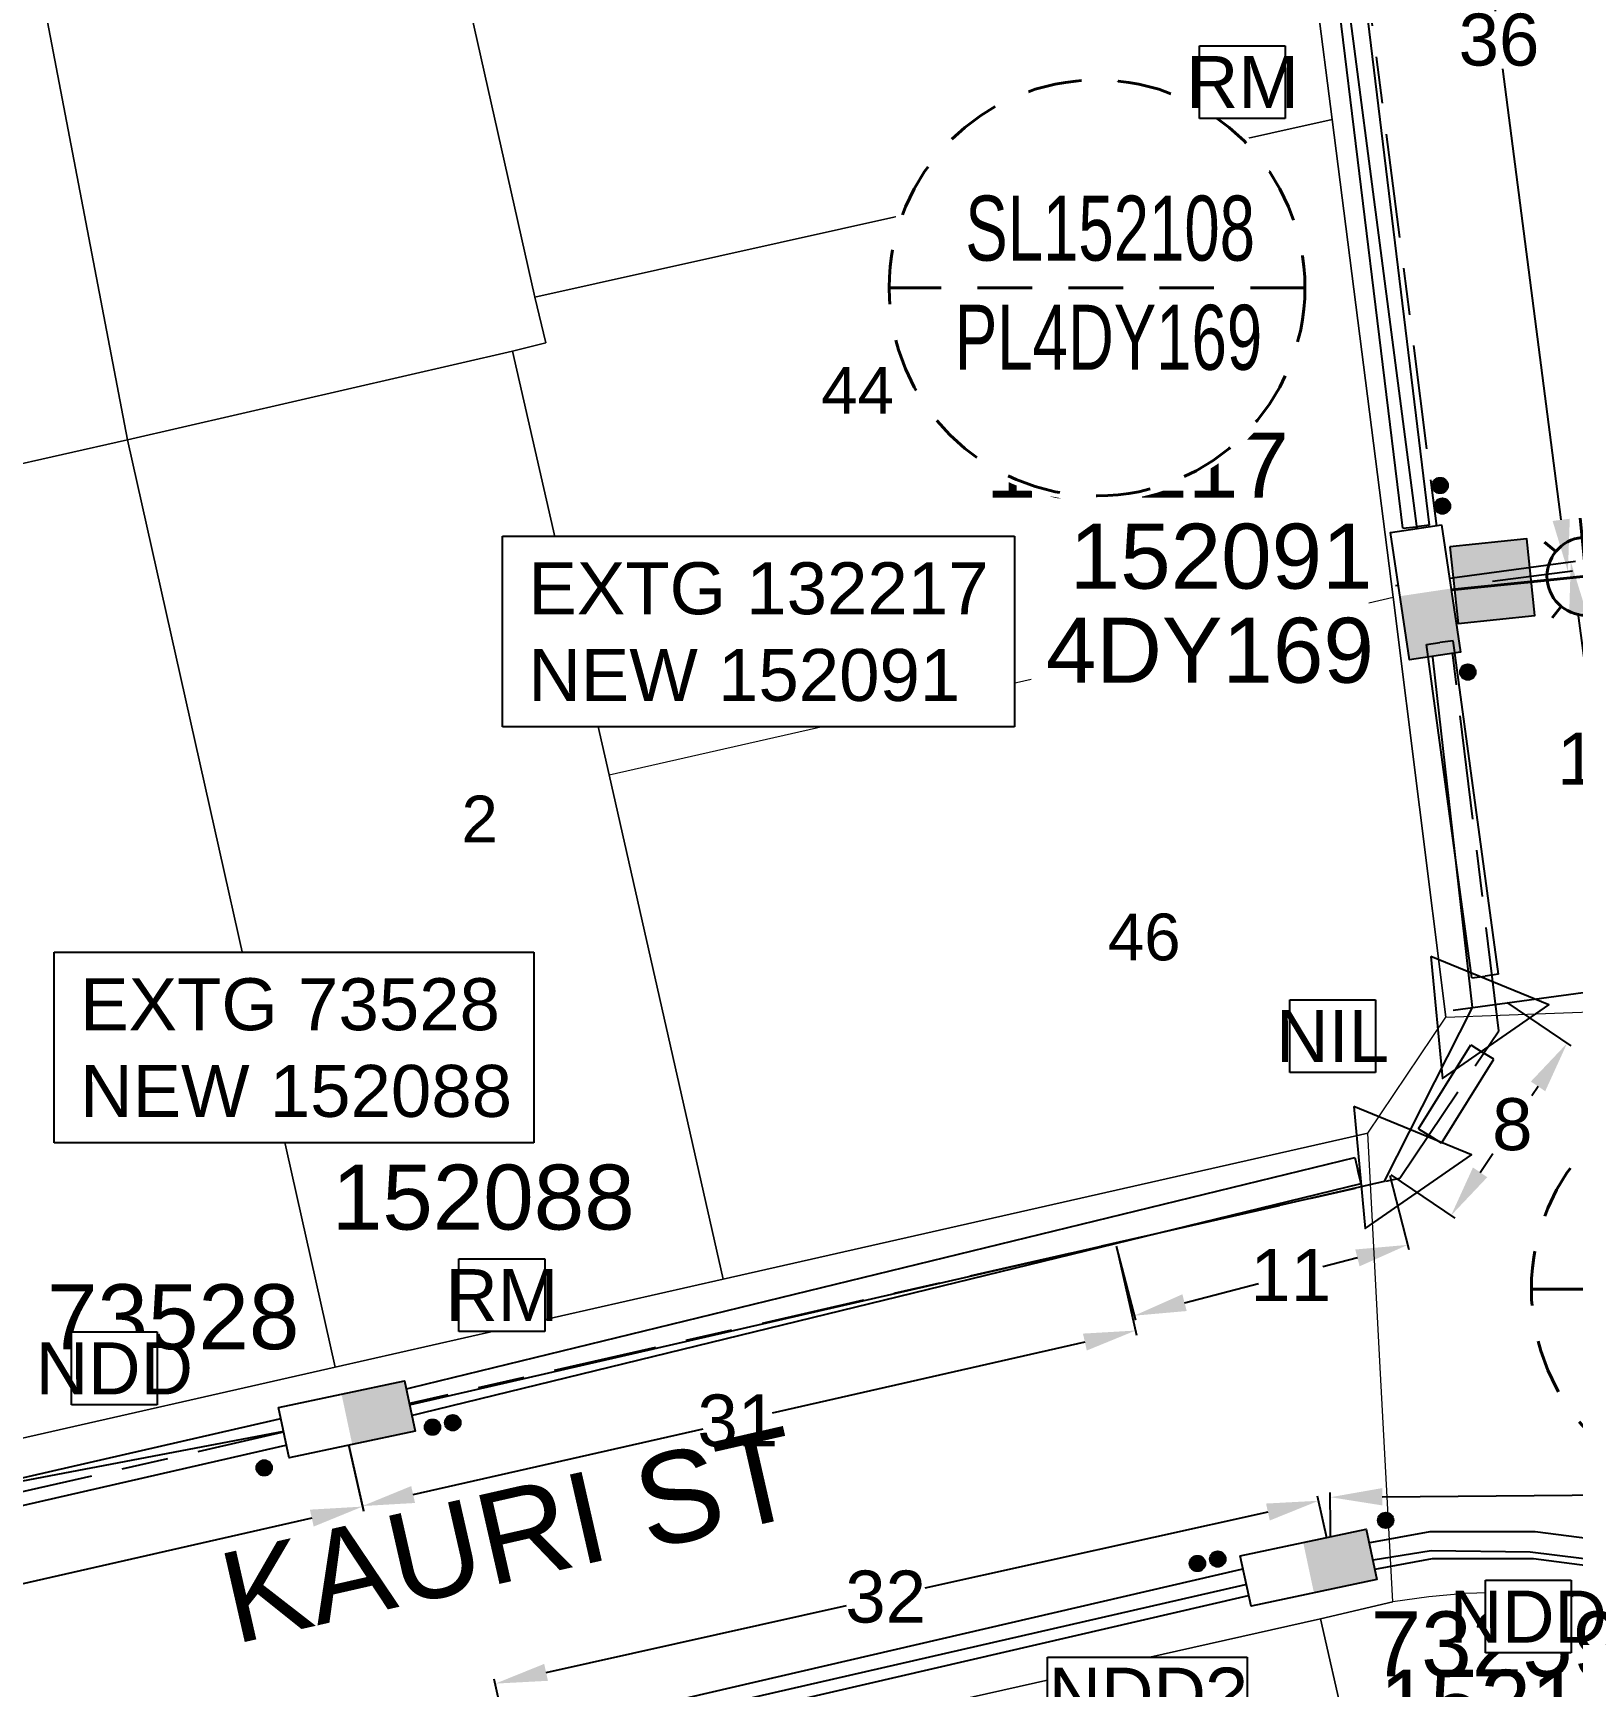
# Model space of a CAD drawing. Header units: metres. Extents: x 298156 to 298818, y 6171580 to 6172425.
# Drawn here: x 298489.2 to 298548.4, y 6171818.4 to 6171882.1 of the extents above; entities that cross this region are included whole.
import ezdxf
from ezdxf import colors
from ezdxf.entities.mleader import LeaderData, LeaderLine
from ezdxf.enums import TextEntityAlignment as Align
from ezdxf.math import Vec2, Vec3

# ---------------------------------------------------------------- set-up
doc = ezdxf.new("R2010")
doc.units = ezdxf.units.M
doc.linetypes.add('Cable Exist UG', pattern=[8.2, 4, -1.2, 1.8, -1.2])
doc.linetypes.add('Dash', pattern=[5, 3, -2])
doc.layers.get('0').update_dxf_attribs({"color": 6})
doc.layers.add('Cadastre Land Parcels_SP_EXT', color=9, linetype='Continuous', lineweight=5)
doc.layers.add('Cadastre Roads_SP_EXT', color=9, linetype='Continuous', lineweight=5)
for name, color, linetype in [('Duct_SP_NEW', 2, 'Continuous'), ('Equip_LV_EXT', 7, 'Continuous'), ('Equip_SL_EXT', 7, 'Continuous'), ('Equip_SP_SL_EXT', 7, 'Continuous'), ('Mains_LV_NEW_T84', 2, 'Continuous'), ('Mains_SL_EXT', 7, 'Continuous'), ('Notes_Field', 180, 'Continuous'), ('Notes_HV_MISC', 7, 'Continuous'), ('Notes_LV_MISC', 7, 'Continuous'), ('NOTES_SL_EXT', 7, 'Continuous'), ('Notes_SP_LV_SL_MISC', 7, 'Continuous'), ('Notes_SP_MISC', 7, 'Continuous'), ('SupportsUG_SP_LV_EXT', 7, 'Continuous'), ('SupportsUG_SP_LV_NEW', 2, 'Continuous'), ('SupportsUG_SP_LV_SL_EXT', 7, 'Continuous')]:
    doc.layers.add(name, color=color, linetype=linetype)
doc.layers.add('Features_HIDE', color=1, linetype='Continuous', plot=False)
doc.layers.get('0').off()
doc.layers.get('Features_HIDE').off()
doc.styles.add('COLUMN_LABEL', font='arial.ttf')
doc.styles.add('iecARIAL', font='arial.ttf', dxfattribs={"height": 2})
doc.styles.add('POLE_LABEL', font='arial.ttf')
doc.styles.get("Standard").update_dxf_attribs({"font": 'arial.ttf'})
doc.linetypes.add('Cable New UG', pattern='A,7,-0.25,["x",Standard,S=2,R=0,X=0.2,Y=-0.8],-2.1', length=9.35)
doc.dimstyles.new('Copy of Standard', dxfattribs={"dimtxt": 2, "dimasz": 2, "dimexe": 0.18, "dimexo": 0.0625, "dimgap": 0.09, "dimtad": 0, "dimtih": 1, "dimtoh": 1, "dimdec": 0, "dimzin": 0, "dimdsep": 46, "dimtxsty": 'Standard', "dimcen": 0.09, "dimadec": 0, "dimazin": 0, "dimtfac": 1, "dimtdec": 0, "dimtofl": 0, "dimtmove": 0, "dimatfit": 3, "dimfxl": 1, "dimtolj": 1, "dimtzin": 0, "dimarcsym": 0})

# ---------------------------------------------------------------- blocks, each defined once
blk = doc.blocks.new('COLUMN_EXT')
blk.add_hatch(color=256).paths.add_polyline_path([(-1.485, 1.485), (-1.485, -1.485), (1.485, -1.485), (1.485, 1.485)])
blk.add_lwpolyline([(-1.485, -1.485), (1.485, -1.485), (1.485, 1.485), (-1.485, 1.485)], close=True)
for tag, height, style, flags, p in [('ASSET_NUM', 2.5, 'COLUMN_LABEL', 8, (2, 2)), ('STRUCTURE_PLANT_NUMBER', 0.2, 'POLE_LABEL', 9, (1.813, 0.031)), ('STREET_CODE', 0.2, 'COLUMN_LABEL', 9, (1.813, -0.2))]:
    blk.add_attdef(tag, text='', height=height, dxfattribs=dict(style=style, flags=flags)).set_placement(p, align=Align.MIDDLE_LEFT)
at = {"flags": 9}
for tag, p in [('OWNED_BY', (1.813, -0.6)), ('COLUMN_TYPE', (1.813, -0.4)), ('STATE', (1.813, -0.8)), ('USAGE', (1.813, -1)), ('LEGEND', (1.813, -1.2)), ('STREETNAME', (1.813, -1.6)), ('SUBURB', (1.813, -1.8)), ('LOCATION', (1.813, -1.4)), ('NOTES', (1.813, -2))]:
    blk.add_attdef(tag, text='', height=0.2, dxfattribs=at).set_placement(p, align=Align.MIDDLE_LEFT)
at = {"flags": 1}
blk.add_attdef('Z', (1.813, -2.351), '', height=0.2, dxfattribs=at)
blk = doc.blocks.new('PILLAR_EXT')
blk.add_hatch(color=256).paths.add_polyline_path([(-2.475, 0.99), (-2.475, -0.99), (2.475, -0.99), (2.475, 0.99)])
blk.add_lwpolyline([(-2.475, -0.99), (2.475, -0.99), (2.475, 0.99), (-2.475, 0.99)], close=True)
at = {"style": 'iecARIAL', "flags": 8}
blk.add_attdef('ASSET_NUM', (1.5, 3.5), '', height=2.5, dxfattribs=at)
for tag, p, flags in [('OWNED_BY', (0, -0.2), 9), ('STATE', (0, -0.4), 9), ('SUPPORT_TYPE', (0, -0.6), 9), ('USAGE', (0, -0.8), 9), ('LEGEND', (0, -1), 9), ('LOCATION', (0, -1.2), 9), ('NOTES', (0, -1.4), 9), ('STREETNAME', (0, -1.8), 9), ('SUBURB', (0, -2), 1), ('PARENT', (0, -1.6), 9)]:
    blk.add_attdef(tag, p, '', height=0.2, dxfattribs=dict(flags=flags))
blk = doc.blocks.new('*U245')
at = {"lineweight": 40}
for p, q in [((0, 3.207), (0, 7.707)), ((-1.459, 6.916), (-1.061, 6.518)), ((1.458, 6.916), (1.06, 6.518)), ((-2.25, 5.457), (2.25, 5.457)), ((-1.459, 3.999), (-1.061, 4.397)), ((0, 0), (0, 3.96)), ((1.458, 3.999), (1.06, 4.396))]:
    blk.add_line(p, q, dxfattribs=at)
blk.add_circle((0, 5.457), 1.5, dxfattribs=at)
at = {"style": 'iecARIAL', "flags": 8}
blk.add_attdef('ASSET_NUM', (1.5, 1.5), '', height=2.5, dxfattribs=at)
for tag, p, height, flags in [('CONSTRUCTED_VOLTAGE', (0.981, -0.653), 0.2, 9), ('CONTROL_TYPE', (0.981, -0.853), 0.2, 9), ('LANTERN_PURPOSE', (0.981, -1.053), 0.2, 9), ('LANTERN_TYPE', (0.981, -1.253), 0.2, 9), ('NO_PHASES', (0.981, -1.453), 0.2, 9), ('LNUMBER', (2.181, -3.253), 2.5, 8), ('OPERATING_VOLTAGE', (0.981, -1.653), 0.2, 9), ('ORIENTATION', (0.981, -1.853), 0.2, 9), ('OWNED_BY', (0.981, -2.053), 0.2, 9), ('STATE', (0.981, -2.253), 0.2, 9), ('CEXIST', (0.981, -2.653), 0.2, 9), ('USAGE', (0.981, -2.453), 0.2, 9), ('CNEW', (0.981, -2.853), 0.2, 9), ('CNUMBER', (0.981, -3.053), 0.2, 9), ('CREMOVE', (0.981, -3.253), 0.2, 9), ('CREPLACE', (0.981, -3.453), 0.2, 9), ('LKINGHEIGHT', (0.981, -3.653), 0.2, 9), ('LBRACKET', (0.981, -3.853), 0.2, 9), ('LBRACKETVOCAB', (0.981, -4.053), 0.2, 9), ('LCATEGORY', (0.981, -4.253), 0.2, 9), ('LCHARGE1', (0.981, -4.453), 0.2, 9), ('LCHARGE1PERCENT', (0.981, -4.653), 0.2, 9), ('LCHARGE2', (0.981, -4.853), 0.2, 9), ('LCHARGE2PERCENT', (0.981, -5.053), 0.2, 9), ('LCHARGE3', (0.981, -5.253), 0.2, 9), ('LCHARGE3PERCENT', (0.981, -5.453), 0.2, 9), ('LEXIST', (0.981, -5.653), 0.2, 9), ('LLAMP', (0.981, -5.853), 0.2, 9), ('LLAMPVOCAB', (0.981, -6.053), 0.2, 9), ('LMAST', (0.981, -6.253), 0.2, 9), ('LMASTVOCAB', (0.981, -6.453), 0.2, 9), ('LNEW', (0.981, -6.653), 0.2, 9), ('LANTNUMBER', (0.981, -6.853), 0.2, 9), ('LOUTREACH', (0.981, -7.253), 0.2, 9), ('LOUTREACHVOCAB', (0.981, -7.453), 0.2, 9), ('LRATECODE', (0.981, -7.653), 0.2, 9), ('LREMOVE', (0.981, -7.853), 0.2, 9), ('LREPLACE', (0.981, -8.053), 0.2, 9), ('LTYPE', (0.981, -8.253), 0.2, 9), ('LTYPEVOCAB', (0.981, -8.453), 0.2, 9), ('LEGEND', (0.981, -8.653), 0.2, 9), ('LOCATION', (0.981, -8.853), 0.2, 9), ('NOTES', (0.981, -9.053), 0.2, 9), ('STREETNAME', (0.981, -9.253), 0.2, 9), ('SUBURB', (0.981, -9.453), 0.2, 1)]:
    blk.add_attdef(tag, p, '', height=height, dxfattribs=dict(flags=flags))
blk = doc.blocks.new('CONNECTOR_NODE_EXT')
h = blk.add_hatch(color=256)
edge = h.paths.add_edge_path()
edge.add_arc((0, 0), 0.5, 0, 360)
blk.add_circle((0, 0), 0.5)
at = {"flags": 1}
blk.add_attdef('Z', (0, 0), '', height=0.2, dxfattribs=at)
at = {"flags": 9}
for tag, p in [('CONNECTOR_TYPE', (0, 0)), ('OPERATING_VOLTAGE', (0, -0.6)), ('CONSTRUCTED_VOLTAGE', (0, -0.2)), ('NO_PHASES', (0, -0.4)), ('ORIENTATION', (0, -0.8)), ('SUBTYPE', (0, -1)), ('USAGE', (0, -1.2)), ('NOTES', (0, -1.4))]:
    blk.add_attdef(tag, text='', height=0.2, dxfattribs=at).set_placement(p, align=Align.MIDDLE_LEFT)
blk = doc.blocks.new('*D214')
at = {"layer": 'Defpoints', "color": 0, "transparency": 16777216}
for p in [(298567.426, 6171826.002), (298539.116, 6171823.199), (298567.449, 6171823.454)]:
    blk.add_point(p, dxfattribs=at)
at = {"layer": 'Notes_Field', "color": 0, "lineweight": -2, "transparency": 16777216}
for p, q in [((298539.115, 6171823.261), (298539.091, 6171825.927)), ((298541.093, 6171825.765), (298551.277, 6171825.856)), ((298565.426, 6171825.984), (298554.36, 6171825.884)), ((298567.448, 6171823.517), (298567.424, 6171826.182))]:
    blk.add_line(p, q, dxfattribs=at)
at = {"layer": 'Notes_Field', "color": 0, "transparency": 16777216}
for points in [[(298565.423, 6171826.317), (298565.429, 6171825.651), (298567.426, 6171826.002)], [(298541.09, 6171826.098), (298541.096, 6171825.431), (298539.093, 6171825.747)]]:
    blk.add_solid(points, dxfattribs=at)
at = {"layer": 'Notes_Field', "color": 0, "transparency": 16777216, "insert": (298552.819, 6171825.87), "char_height": 2, "attachment_point": 5}
blk.add_mtext('\\A1;28', dxfattribs=at)
blk = doc.blocks.new('*D215')
at = {"layer": 'Defpoints', "color": 0, "transparency": 16777216}
for p in [(298548.344, 6171861.732), (298541.544, 6171860.813), (298543.751, 6171844.476)]:
    blk.add_point(p, dxfattribs=at)
at = {"layer": 'Notes_Field', "color": 0, "lineweight": -2, "transparency": 16777216}
for p, q in [((298541.606, 6171860.821), (298548.523, 6171861.756)), ((298548.612, 6171859.75), (298549.22, 6171855.252)), ((298550.284, 6171847.376), (298549.52, 6171853.03)), ((298543.813, 6171844.484), (298550.73, 6171845.418))]:
    blk.add_line(p, q, dxfattribs=at)
at = {"layer": 'Notes_Field', "color": 0, "transparency": 16777216}
for points in [[(298548.943, 6171859.794), (298548.282, 6171859.705), (298548.344, 6171861.732)], [(298550.614, 6171847.421), (298549.953, 6171847.332), (298550.551, 6171845.394)]]:
    blk.add_solid(points, dxfattribs=at)
at = {"layer": 'Notes_Field', "color": 0, "transparency": 16777216, "insert": (298549.37, 6171854.141), "char_height": 2, "attachment_point": 5}
blk.add_mtext('\\A1;16', dxfattribs=at)
blk = doc.blocks.new('*D216')
at = {"layer": 'Defpoints', "color": 0, "transparency": 16777216}
for p in [(298543.598, 6171897.084), (298540.63, 6171896.699), (298545.265, 6171860.973)]:
    blk.add_point(p, dxfattribs=at)
at = {"layer": 'Notes_Field', "color": 0, "lineweight": -2, "transparency": 16777216}
for p, q in [((298540.692, 6171896.707), (298543.777, 6171897.108)), ((298543.856, 6171895.101), (298545.437, 6171882.911)), ((298547.976, 6171863.341), (298545.725, 6171880.687)), ((298545.327, 6171860.981), (298548.412, 6171861.381))]:
    blk.add_line(p, q, dxfattribs=at)
at = {"layer": 'Notes_Field', "color": 0, "transparency": 16777216}
for points in [[(298544.186, 6171895.144), (298543.525, 6171895.058), (298543.598, 6171897.084)], [(298548.306, 6171863.384), (298547.645, 6171863.298), (298548.233, 6171861.358)]]:
    blk.add_solid(points, dxfattribs=at)
at = {"layer": 'Notes_Field', "color": 0, "transparency": 16777216, "insert": (298545.581, 6171881.799), "char_height": 2, "attachment_point": 5}
blk.add_mtext('\\A1;36', dxfattribs=at)
blk = doc.blocks.new('*D219')
at = {"layer": 'Defpoints', "color": 0, "transparency": 16777216}
for p in [(298538.643, 6171825.611), (298539.189, 6171823.153), (298507.512, 6171816.119)]:
    blk.add_point(p, dxfattribs=at)
at = {"layer": 'Notes_Field', "color": 0, "lineweight": -2, "transparency": 16777216}
for p, q in [((298539.175, 6171823.214), (298538.604, 6171825.787)), ((298536.691, 6171825.177), (298523.495, 6171822.247)), ((298508.919, 6171819.01), (298520.472, 6171821.576)), ((298507.499, 6171816.18), (298506.927, 6171818.752))]:
    blk.add_line(p, q, dxfattribs=at)
at = {"layer": 'Notes_Field', "color": 0, "transparency": 16777216}
for points in [[(298536.619, 6171825.503), (298536.763, 6171824.852), (298538.643, 6171825.611)], [(298508.846, 6171819.336), (298508.991, 6171818.685), (298506.966, 6171818.577)]]:
    blk.add_solid(points, dxfattribs=at)
at = {"layer": 'Notes_Field', "color": 0, "transparency": 16777216, "insert": (298521.983, 6171821.911), "char_height": 2, "attachment_point": 5}
blk.add_mtext('\\A1;32', dxfattribs=at)
blk = doc.blocks.new('*D231')
at = {"layer": 'Defpoints', "color": 0, "transparency": 16777216}
for p in [(298501.121, 6171828.621), (298501.855, 6171825.386), (298471.374, 6171821.871)]:
    blk.add_point(p, dxfattribs=at)
at = {"layer": 'Notes_Field', "color": 0, "lineweight": -2, "transparency": 16777216}
for p, q in [((298501.135, 6171828.56), (298501.895, 6171825.21)), ((298499.905, 6171824.943), (298487.878, 6171822.214)), ((298471.388, 6171821.81), (298472.148, 6171818.461)), ((298474.059, 6171819.079), (298485.221, 6171821.611))]:
    blk.add_line(p, q, dxfattribs=at)
at = {"layer": 'Notes_Field', "color": 0, "transparency": 16777216}
for points in [[(298499.831, 6171825.268), (298499.978, 6171824.618), (298501.855, 6171825.386)], [(298473.985, 6171819.404), (298474.133, 6171818.754), (298472.108, 6171818.636)]]:
    blk.add_solid(points, dxfattribs=at)
at = {"layer": 'Notes_Field', "color": 0, "transparency": 16777216, "insert": (298486.55, 6171821.913), "char_height": 2, "attachment_point": 5}
blk.add_mtext('\\A1;31', dxfattribs=at)
blk = doc.blocks.new('*D232')
at = {"layer": 'Defpoints', "color": 0, "transparency": 16777216}
for p in [(298530.865, 6171835.392), (298531.599, 6171832.157), (298501.118, 6171828.643)]:
    blk.add_point(p, dxfattribs=at)
at = {"layer": 'Notes_Field', "color": 0, "lineweight": -2, "transparency": 16777216}
for p, q in [((298530.879, 6171835.331), (298531.639, 6171831.982)), ((298529.648, 6171831.715), (298517.622, 6171828.986)), ((298501.132, 6171828.582), (298501.892, 6171825.232)), ((298503.803, 6171825.85), (298514.965, 6171828.383))]:
    blk.add_line(p, q, dxfattribs=at)
at = {"layer": 'Notes_Field', "color": 0, "transparency": 16777216}
for points in [[(298529.575, 6171832.04), (298529.722, 6171831.39), (298531.599, 6171832.157)], [(298503.729, 6171826.175), (298503.877, 6171825.525), (298501.852, 6171825.407)]]:
    blk.add_solid(points, dxfattribs=at)
at = {"layer": 'Notes_Field', "color": 0, "transparency": 16777216, "insert": (298516.294, 6171828.684), "char_height": 2, "attachment_point": 5}
blk.add_mtext('\\A1;31', dxfattribs=at)
blk = doc.blocks.new('*D233')
at = {"layer": 'Defpoints', "color": 0, "transparency": 16777216}
for p in [(298545.828, 6171844.808), (298548.202, 6171843.208), (298541.364, 6171838.184)]:
    blk.add_point(p, dxfattribs=at)
at = {"layer": 'Notes_Field', "color": 0, "lineweight": -2, "transparency": 16777216}
for p, q in [((298545.879, 6171844.773), (298548.351, 6171843.107)), ((298547.084, 6171841.549), (298546.843, 6171841.191)), ((298544.855, 6171838.242), (298545.345, 6171838.969)), ((298541.415, 6171838.149), (298543.887, 6171836.483))]:
    blk.add_line(p, q, dxfattribs=at)
at = {"layer": 'Notes_Field', "color": 0, "transparency": 16777216}
for points in [[(298546.808, 6171841.736), (298547.36, 6171841.363), (298548.202, 6171843.208)], [(298544.579, 6171838.429), (298545.132, 6171838.056), (298543.738, 6171836.584)]]:
    blk.add_solid(points, dxfattribs=at)
at = {"layer": 'Notes_Field', "color": 0, "transparency": 16777216, "insert": (298546.094, 6171840.08), "char_height": 2, "attachment_point": 5}
blk.add_mtext('\\A1;8', dxfattribs=at)
blk = doc.blocks.new('*D234')
at = {"layer": 'Defpoints', "color": 0, "transparency": 16777216}
for p in [(298541.364, 6171838.184), (298530.839, 6171835.46), (298542.07, 6171835.453)]:
    blk.add_point(p, dxfattribs=at)
at = {"layer": 'Notes_Field', "color": 0, "lineweight": -2, "transparency": 16777216}
for p, q in [((298541.379, 6171838.123), (298542.115, 6171835.279)), ((298530.855, 6171835.399), (298531.591, 6171832.555)), ((298540.134, 6171834.952), (298538.803, 6171834.607)), ((298533.482, 6171833.23), (298536.332, 6171833.968))]:
    blk.add_line(p, q, dxfattribs=at)
at = {"layer": 'Notes_Field', "color": 0, "transparency": 16777216}
for points in [[(298540.051, 6171835.275), (298540.218, 6171834.629), (298542.07, 6171835.453)], [(298533.399, 6171833.553), (298533.566, 6171832.908), (298531.546, 6171832.729)]]:
    blk.add_solid(points, dxfattribs=at)
at = {"layer": 'Notes_Field', "color": 0, "transparency": 16777216, "insert": (298537.567, 6171834.288), "char_height": 2, "attachment_point": 5}
blk.add_mtext('\\A1;11', dxfattribs=at)
blk = doc.blocks.new('PILLAR_REPLACE_NEW')
for tag, flags, p in [('STREET_CODE_NUMBER', 9, (1.5, -1.6)), ('OWNED_BY', 9, (1.5, -1.8)), ('OPERATED_BY', 9, (1.5, -2)), ('TYPE', 9, (1.5, -2.4)), ('Z', 1, (1.5, -2.6)), ('MAINTAINED_BY', 9, (1.5, -2.2))]:
    blk.add_attdef(tag, text='', height=0.2, dxfattribs=dict(flags=flags)).set_placement(p, align=Align.MIDDLE_LEFT)
blk.add_wipeout([(-2.475, 0.99), (2.475, 0.99), (2.475, -0.99), (-2.475, -0.99)])
blk.add_hatch(color=256).paths.add_polyline_path([(0, -0.99), (2.475, -0.99), (2.475, 0.99), (0, 0.99)])
at = {"lineweight": -3}
blk.add_lwpolyline([(-2.475, 0.99), (2.475, 0.99), (2.475, -0.99), (-2.475, -0.99)], close=True, dxfattribs=at)
for tag, height, flags, p in [('ASSET_NUM', 2.5, 8, (2, 2)), ('USAGE', 0.2, 9, (1.5, 0)), ('LEGEND', 0.2, 9, (1.5, -0.2)), ('LOCATION', 0.2, 9, (1.5, -0.4)), ('NOTES', 0.2, 9, (1.5, -0.6)), ('STREETNAME', 0.2, 9, (1.5, -1)), ('SUBURB', 0.2, 9, (1.5, -1.2)), ('PARENT', 0.2, 9, (1.5, -0.8)), ('STATE', 0.2, 9, (1.5, -1.4))]:
    blk.add_attdef(tag, text='', height=height, dxfattribs=dict(flags=flags)).set_placement(p, align=Align.MIDDLE_LEFT)
blk = doc.blocks.new('SLANTERN_NUM_EXT')
blk.add_wipeout([(-0.258, 8.205), (-0.773, 8.172), (-1.284, 8.108), (-1.791, 8.011), (-2.29, 7.883), (-2.781, 7.723), (-3.26, 7.534), (-3.727, 7.314), (-4.179, 7.066), (-4.614, 6.789), (-5.031, 6.486), (-5.429, 6.157), (-5.804, 5.804), (-6.157, 5.429), (-6.486, 5.031), (-6.789, 4.614), (-7.066, 4.179), (-7.314, 3.727), (-7.534, 3.26), (-7.723, 2.781), (-7.883, 2.29), (-8.011, 1.791), (-8.108, 1.284), (-8.172, 0.773), (-8.205, 0.258), (-8.205, -0.258), (-8.172, -0.773), (-8.108, -1.284), (-8.011, -1.791), (-7.883, -2.29), (-7.723, -2.781), (-7.534, -3.26), (-7.314, -3.727), (-7.066, -4.179), (-6.789, -4.614), (-6.486, -5.031), (-6.157, -5.429), (-5.804, -5.804), (-5.429, -6.157), (-5.031, -6.486), (-4.614, -6.789), (-4.179, -7.066), (-3.727, -7.314), (-3.26, -7.534), (-2.781, -7.723), (-2.29, -7.883), (-1.791, -8.011), (-1.284, -8.108), (-0.773, -8.172), (-0.258, -8.205), (0.258, -8.205), (0.773, -8.172), (1.284, -8.108), (1.791, -8.011), (2.29, -7.883), (2.781, -7.723), (3.26, -7.534), (3.727, -7.314), (4.179, -7.066), (4.614, -6.789), (5.031, -6.486), (5.429, -6.157), (5.804, -5.804), (6.157, -5.429), (6.486, -5.031), (6.789, -4.614), (7.066, -4.179), (7.314, -3.727), (7.534, -3.26), (7.723, -2.781), (7.883, -2.29), (8.011, -1.791), (8.108, -1.284), (8.172, -0.773), (8.205, -0.258), (8.205, 0.258), (8.172, 0.773), (8.108, 1.284), (8.011, 1.791), (7.883, 2.29), (7.723, 2.781), (7.534, 3.26), (7.314, 3.727), (7.066, 4.179), (6.789, 4.614), (6.486, 5.031), (6.157, 5.429), (5.804, 5.804), (5.429, 6.157), (5.031, 6.486), (4.614, 6.789), (4.179, 7.066), (3.727, 7.314), (3.26, 7.534), (2.781, 7.723), (2.29, 7.883), (1.791, 8.011), (1.284, 8.108), (0.773, 8.172), (0.258, 8.205)])
at = {"linetype": 'Dash', "lineweight": 40, "ltscale": 0.7}
blk.add_line((8, 0), (-8, 0), dxfattribs=at)
blk.add_circle((0, 0), 8, dxfattribs=at)
at = {"lineweight": 40, "width": 0.7}
for tag, p in [('SNUMBER', (0.505, 1.051)), ('CNUMBER', (0.444, -3.148))]:
    blk.add_attdef(tag, text='', height=2.5, dxfattribs=at).set_placement(p, align=Align.CENTER)
at = {"lineweight": 40, "flags": 1}
blk.add_attdef('Z', (0, 0), '', height=0.2, dxfattribs=at)

msp = doc.modelspace()

# ---------------------------------------------------------------- hatches: boundary and pattern name
at = {"layer": 'Notes_LV_MISC'}
h = msp.add_hatch(color=2, dxfattribs=at)
h.dxf.hatch_style = 1
edge = h.paths.add_edge_path()
edge.add_arc((298543.316, 6171864.662), 0.3, 94.05122, 454.05122)
h = msp.add_hatch(color=2, dxfattribs=at)
h.dxf.hatch_style = 1
edge = h.paths.add_edge_path()
edge.add_arc((298543.403, 6171863.87), 0.3, 94.05122, 454.05122)
h = msp.add_hatch(color=2, dxfattribs=at)
h.dxf.hatch_style = 1
edge = h.paths.add_edge_path()
edge.add_arc((298534.759, 6171823.369), 0.3, 94.05122, 454.05122)
h = msp.add_hatch(color=2, dxfattribs=at)
h.dxf.hatch_style = 1
edge = h.paths.add_edge_path()
edge.add_arc((298533.979, 6171823.198), 0.3, 94.05122, 454.05122)

# ---------------------------------------------------------------- linework, layer by layer
at = {"layer": 'Cadastre Land Parcels_SP_EXT', "linetype": 'Continuous'}
for p, q in [((298485.963, 6171902.279), (298492.81, 6171866.412)), ((298492.81, 6171866.412), (298485.963, 6171902.279)), ((298539.157, 6171878.741), (298536.921, 6171896.307)), ((298504.616, 6171889.176), (298508.481, 6171871.908)), ((298508.481, 6171871.908), (298504.616, 6171889.176)), ((298539.157, 6171878.741), (298508.481, 6171871.908)), ((298508.481, 6171871.908), (298539.157, 6171878.741)), ((298541.514, 6171860.363), (298539.157, 6171878.741)), ((298539.157, 6171878.741), (298539.157, 6171878.741)), ((298508.481, 6171871.908), (298508.914, 6171870.146)), ((298508.914, 6171870.146), (298508.481, 6171871.908)), ((298508.914, 6171870.146), (298507.626, 6171869.832)), ((298507.626, 6171869.832), (298508.914, 6171870.146)), ((298507.626, 6171869.832), (298492.81, 6171866.412)), ((298492.81, 6171866.412), (298507.626, 6171869.832)), ((298507.626, 6171869.832), (298511.349, 6171853.531)), ((298511.349, 6171853.531), (298507.626, 6171869.832)), ((298492.81, 6171866.412), (298479.138, 6171863.353)), ((298479.138, 6171863.353), (298492.81, 6171866.412)), ((298492.81, 6171866.412), (298500.803, 6171830.755)), ((298500.803, 6171830.755), (298492.81, 6171866.412)), ((298492.81, 6171866.412), (298492.81, 6171866.412)), ((298540.576, 6171860.151), (298541.514, 6171860.363)), ((298541.514, 6171860.363), (298541.514, 6171860.363)), ((298543.542, 6171844.207), (298541.514, 6171860.363)), ((298511.349, 6171853.531), (298527.585, 6171857.208)), ((298515.737, 6171834.137), (298511.349, 6171853.531)), ((298511.349, 6171853.531), (298511.349, 6171853.531)), ((298511.349, 6171853.531), (298515.737, 6171834.137)), ((298540.529, 6171839.746), (298543.542, 6171844.207)), ((298515.737, 6171834.137), (298540.529, 6171839.746)), ((298540.529, 6171839.746), (298540.529, 6171839.746)), ((298500.803, 6171830.755), (298515.737, 6171834.137)), ((298485.859, 6171827.355), (298500.803, 6171830.755)), ((298500.803, 6171830.755), (298500.803, 6171830.755)), ((298542.88, 6171821.92), (298541.502, 6171821.719)), ((298544.268, 6171822.04), (298542.88, 6171821.92)), ((298545.66, 6171822.078), (298544.268, 6171822.04)), ((298547.053, 6171822.035), (298545.66, 6171822.078)), ((298548.441, 6171821.911), (298547.053, 6171822.035)), ((298541.502, 6171821.719), (298538.71, 6171821.072)), ((298538.71, 6171821.072), (298523.466, 6171817.645)), ((298540.105, 6171815.01), (298538.71, 6171821.072)), ((298538.71, 6171821.072), (298540.105, 6171815.01))]:
    msp.add_line(p, q, dxfattribs=at)
at = {"layer": 'Cadastre Roads_SP_EXT', "linetype": 'Continuous'}
for p, q in [((298536.921, 6171896.307), (298539.157, 6171878.741)), ((298539.157, 6171878.741), (298541.514, 6171860.363)), ((298541.514, 6171860.363), (298543.542, 6171844.207)), ((298543.542, 6171844.207), (298551.949, 6171844.527)), ((298540.529, 6171839.746), (298515.737, 6171834.137)), ((298541.015, 6171830.735), (298540.529, 6171839.746)), ((298515.737, 6171834.137), (298500.803, 6171830.755)), ((298500.803, 6171830.755), (298485.859, 6171827.355)), ((298541.502, 6171821.719), (298541.015, 6171830.735)), ((298538.71, 6171821.072), (298541.502, 6171821.719)), ((298541.502, 6171821.719), (298541.502, 6171821.719)), ((298523.466, 6171817.645), (298538.71, 6171821.072))]:
    msp.add_line(p, q, dxfattribs=at)
at = {"layer": 'Duct_SP_NEW'}
for p, q in [((298544.536, 6171845.722), (298545.051, 6171845.792)), ((298545.566, 6171845.862), (298545.051, 6171845.792)), ((298542.483, 6171839.918), (298544.496, 6171843.145)), ((298544.496, 6171843.145), (298544.937, 6171842.87)), ((298545.378, 6171842.594), (298544.937, 6171842.87)), ((298543.366, 6171839.368), (298545.378, 6171842.594)), ((298542.483, 6171839.918), (298542.925, 6171839.643)), ((298543.366, 6171839.368), (298542.925, 6171839.643)), ((298501.127, 6171829.32), (298540.029, 6171838.82)), ((298540.029, 6171838.82), (298540.029, 6171838.82)), ((298540.029, 6171838.82), (298540.029, 6171838.82)), ((298540.029, 6171838.82), (298540.029, 6171838.82)), ((298540.029, 6171838.82), (298540.152, 6171838.315)), ((298540.276, 6171837.81), (298540.152, 6171838.315)), ((298501.367, 6171828.308), (298540.276, 6171837.81)), ((298540.276, 6171837.81), (298540.276, 6171837.81)), ((298540.276, 6171837.81), (298540.276, 6171837.81)), ((298540.276, 6171837.81), (298540.276, 6171837.81)), ((298471.434, 6171822.539), (298501.127, 6171829.32)), ((298471.668, 6171821.525), (298501.367, 6171828.308)), ((298542.915, 6171824.421), (298538.152, 6171823.539)), ((298546.973, 6171824.421), (298542.915, 6171824.421)), ((298551.839, 6171823.786), (298546.973, 6171824.421)), ((298538.152, 6171823.539), (298508.067, 6171816.577)), ((298543.01, 6171823.381), (298538.364, 6171822.521)), ((298546.906, 6171823.381), (298543.01, 6171823.381)), ((298551.67, 6171822.76), (298546.906, 6171823.381)), ((298538.364, 6171822.521), (298508.297, 6171815.563))]:
    msp.add_line(p, q, dxfattribs=at)
at = {"layer": 'Mains_LV_NEW_T84', "color": 2, "linetype": 'Cable New UG', "flags": 128}
for points in [[(298546.409, 6171950.287), (298546.409, 6171950.287), (298549.033, 6171935.007), (298552.264, 6171904.639), (298556.135, 6171874.41), (298559.4, 6171848.911), (298563.559, 6171841.807), (298567.639, 6171838.883), (298570.786, 6171834.329), (298571.293, 6171828.717), (298570.742, 6171826.59), (298567.255, 6171822.257), (298563.541, 6171819.717), (298560.672, 6171819.818), (298554.676, 6171822.655), (298546.781, 6171823.638), (298542.974, 6171823.685), (298538.112, 6171822.904), (298507.998, 6171816.002), (298478.189, 6171809.29), (298448.374, 6171802.577), (298418.728, 6171795.723), (298389.856, 6171788.042), (298366.698, 6171783.556)], [(298382.034, 6171801.653), (298411.84, 6171808.438), (298441.721, 6171815.104), (298471.461, 6171823.078), (298501.255, 6171828.743), (298541.182, 6171837.897), (298544.563, 6171844.585), (298542.755, 6171860.552), (298538.045, 6171896.586), (298534.793, 6171930.456)]]:
    msp.add_lwpolyline(points, dxfattribs=at)
at = {"layer": 'Mains_SL_EXT', "linetype": 'Cable Exist UG'}
for p, q in [((298539.154, 6171894.44), (298543.498, 6171860.622)), ((298545.577, 6171843.692), (298543.498, 6171860.622)), ((298541.762, 6171838.019), (298545.577, 6171843.692)), ((298501.247, 6171828.814), (298541.762, 6171838.019)), ((298471.551, 6171822.032), (298501.247, 6171828.814))]:
    msp.add_line(p, q, dxfattribs=at)
at = {"layer": 'Notes_LV_MISC'}
for centre in [(298543.316, 6171864.662), (298543.403, 6171863.87), (298534.759, 6171823.369), (298533.979, 6171823.198)]:
    msp.add_circle(centre, 0.3, dxfattribs=at)
at = {"layer": 'Notes_SP_MISC', "linetype": 'Continuous', "flags": 128}
for points in [[(298542.965, 6171846.539), (298543.41, 6171841.846), (298547.5, 6171844.684), (298542.965, 6171846.539)], [(298539.992, 6171840.773), (298540.438, 6171836.08), (298544.527, 6171838.918), (298539.992, 6171840.773)]]:
    msp.add_lwpolyline(points, dxfattribs=at)

# ---------------------------------------------------------------- block references
at = {"layer": 'Equip_SL_EXT'}
msp.add_blockref('CONNECTOR_NODE_EXT', (298501.247, 6171828.814), dxfattribs=at)
at = {"layer": 'Equip_SP_SL_EXT', "rotation": 275.7756915101043}
msp.add_blockref('*U245', (298543.498, 6171860.622), dxfattribs=at)
at = {"layer": 'Features_HIDE'}
ref = msp.add_blockref('PILLAR_EXT', (298541.469, 6171860.347), dxfattribs=dict(at, rotation=277.3134886151184))
ref.add_attrib('ASSET_NUM', '132217', dxfattribs={"layer": 'SupportsUG_SP_LV_EXT', "height": 2.5, "style": 'iecARIAL'}).set_placement((298537.494, 6171865.447), align=Align.MIDDLE_RIGHT)
ref = msp.add_blockref('PILLAR_EXT', (298501.247, 6171828.814), dxfattribs=dict(at, rotation=191.6092500876408))
ref.add_attrib('ASSET_NUM', '73528', dxfattribs={"layer": 'SupportsUG_SP_LV_EXT', "height": 2.5, "style": 'iecARIAL'}).set_placement((298499.427, 6171833.939), align=Align.TOP_RIGHT)
ref = msp.add_blockref('PILLAR_EXT', (298538.258, 6171823.03), dxfattribs=dict(at, rotation=11.92079618326474))
ref.add_attrib('ASSET_NUM', '73259', dxfattribs={"layer": 'SupportsUG_SP_LV_EXT', "height": 2.5, "style": 'iecARIAL'}).set_placement((298540.646, 6171821.354), align=Align.TOP_LEFT)
at = {"layer": 'SupportsUG_SP_LV_SL_EXT'}
ref = msp.add_blockref('COLUMN_EXT', (298545.327, 6171860.981), dxfattribs=dict(at, rotation=275.9871884959427))
ref.add_attrib('ASSET_NUM', '4DY169', dxfattribs={"height": 2.5, "style": 'COLUMN_LABEL'}).set_placement((298540.768, 6171859.575), align=Align.TOP_RIGHT)

# ---------------------------------------------------------------- texts
at = {"layer": 'Cadastre Land Parcels_SP_EXT'}
for s, p in [('44', (298519.507, 6171867.42)), ('2', (298505.665, 6171850.933)), ('46', (298530.534, 6171846.397))]:
    msp.add_text(s, height=1.8, dxfattribs=at).set_placement(p)
at = {"layer": 'Notes_SP_MISC'}
msp.add_text('KAURI ST', height=3.5, rotation=12.83826, dxfattribs=at).set_placement((298496.934, 6171820.089))

# ---------------------------------------------------------------- dimensions: what is measured, and where the dimension line sits
at = {"layer": 'Notes_Field'}
for base, p1, p2, angle, picture, middle in [((298543.598, 6171897.084), (298545.265, 6171860.973), (298540.63, 6171896.699), 97.39175, '*D216', (298545.581, 6171881.799)), ((298548.344, 6171861.732), (298543.751, 6171844.476), (298541.544, 6171860.813), 97.69358, '*D215', (298549.37, 6171854.141)), ((298548.202, 6171843.208), (298541.364, 6171838.184), (298545.828, 6171844.808), 56.02385, '*D233', (298546.094, 6171840.08)), ((298542.07, 6171835.453), (298530.839, 6171835.46), (298541.364, 6171838.184), 14.51064, '*D234', (298537.567, 6171834.288)), ((298531.599, 6171832.157), (298501.118, 6171828.643), (298530.865, 6171835.392), 12.78423, '*D232', (298516.294, 6171828.684)), ((298501.855, 6171825.386), (298471.374, 6171821.871), (298501.121, 6171828.621), 12.78423, '*D231', (298486.55, 6171821.913)), ((298567.426, 6171826.002), (298539.116, 6171823.199), (298567.449, 6171823.454), 0.5163, '*D214', (298552.819, 6171825.87)), ((298538.643, 6171825.611), (298507.512, 6171816.119), (298539.189, 6171823.153), 12.51971, '*D219', (298521.983, 6171821.911))]:
    dim = msp.add_linear_dim(base=base, p1=p1, p2=p2, angle=angle, dimstyle='Copy of Standard', dxfattribs=at)
    dim.commit()
    dim.dimension.update_dxf_attribs({"geometry": picture, "text_midpoint": middle, "dimtype": 161})

# ---------------------------------------------------------------- next in the draw order: block references
at = {"layer": 'Equip_LV_EXT'}
msp.add_blockref('SLANTERN_NUM_EXT', (298554.826, 6171833.751), dxfattribs=at).add_auto_attribs({'SNUMBER': 'SL152084', 'CNUMBER': 'PL864635'})
at = {"layer": 'SupportsUG_SP_LV_NEW'}
ref = msp.add_blockref('PILLAR_REPLACE_NEW', (298542.755, 6171860.552), dxfattribs=dict(at, rotation=278.4999085498583))
ref.add_attrib('ASSET_NUM', '152091', dxfattribs={"layer": '0', "height": 2.5}).set_placement((298529.065, 6171861.944), align=Align.MIDDLE_LEFT)
ref = msp.add_blockref('PILLAR_REPLACE_NEW', (298501.255, 6171828.743), dxfattribs=dict(at, rotation=12.00213464409125))
ref.add_attrib('ASSET_NUM', '152088', dxfattribs={"layer": '0', "height": 2.5}).set_placement((298500.675, 6171837.29), align=Align.MIDDLE_LEFT)
ref = msp.add_blockref('PILLAR_REPLACE_NEW', (298538.256, 6171823.033), dxfattribs=dict(at, rotation=12.00213464409125))
ref.add_attrib('ASSET_NUM', '152118', dxfattribs={"layer": '0', "height": 2.5}).set_placement((298540.982, 6171817.859), align=Align.MIDDLE_LEFT)

# ---------------------------------------------------------------- next in the draw order: texts
at = {"layer": 'Notes_SP_LV_SL_MISC', "char_height": 2, "attachment_point": 1, "bg_fill": 19, "box_fill_scale": 1.5, "bg_fill_color": 256, "bg_fill_transparency": 0}
for s, width, insert in [('EXTG 132217\\PNEW 152091', 17.70754, (298508.239, 6171861.708)), ('EXTG 73528\\PNEW 152088', 16.45761, (298490.994, 6171845.709))]:
    msp.add_mtext_dynamic_manual_height_columns(s, width=width, gutter_width=4, heights=[0], dxfattribs=dict(at, insert=insert))
at = {"layer": 'Notes_SP_MISC', "char_height": 2, "attachment_point": 5, "bg_fill": 19, "box_fill_scale": 1.2, "bg_fill_color": 256, "bg_fill_transparency": 0}
for s, insert in [('NIL', (298539.178, 6171843.481)), ('NDD', (298492.308, 6171830.702))]:
    msp.add_mtext_dynamic_manual_height_columns(s, width=2.5, gutter_width=4, heights=[0], dxfattribs=dict(at, insert=insert))

# ---------------------------------------------------------------- next in the draw order: leaders
at = {"layer": 'Notes_SP_MISC', "color": 7, "linetype": 'Continuous'}
ml = msp.add_multileader_mtext('Standard', dxfattribs=at)
ml.set_content('{\\H0.875x;REPLACE EXISTING STAY}', color=7)
ml.set_leader_properties()
ml.build(insert=Vec2(0, 0))
ml.multileader.update_dxf_attribs({"has_text_frame": 1, "dogleg_length": 4})
ctx = ml.context
ctx.base_point, ctx.plane_origin = Vec3(298417.123, 6171884.664), Vec3(298558.01, 6171805.884)
ctx.text_align_type = 1
notes = []
notes.append((ctx, [(1, (1, 1, 0), (298485.836, 6171884.664), (-1, 0), 4, [(0, [(298496.657, 6171906.969)], 0, [])])]))
ctx.mtext.insert, ctx.mtext.alignment, ctx.mtext.flow_direction = Vec3(298449.479, 6171886.693), 2, 5
ctx.mtext.has_bg_fill, ctx.mtext.bg_color, ctx.mtext.bg_scale_factor, ctx.mtext.bg_transparency, ctx.mtext.use_window_bg_color = 1, -1027028792, 1.5, 0, 1
for ctx, leaders in notes:
    for number, flags, end, landing, length, lines in leaders:
        leader = LeaderData()
        leader.index, (leader.has_last_leader_line, leader.has_dogleg_vector, leader.attachment_direction) = number, flags
        leader.last_leader_point, leader.dogleg_vector, leader.dogleg_length = Vec3(end), Vec3(landing), length
        for number, points, colour, breaks in lines:
            line = LeaderLine()
            line.index, line.vertices, line.color, line.breaks = number, Vec3.list(points), colors.encode_raw_color(colour), breaks
            leader.lines.append(line)
        ctx.leaders.append(leader)

# ---------------------------------------------------------------- next in the draw order: hatches: boundary and pattern name
at = {"layer": 'Notes_LV_MISC'}
h = msp.add_hatch(color=2, dxfattribs=at)
h.dxf.hatch_style = 1
edge = h.paths.add_edge_path()
edge.add_arc((298544.383, 6171857.483), 0.3, 182.02342, 542.02342)
h = msp.add_hatch(color=2, dxfattribs=at)
h.dxf.hatch_style = 1
edge = h.paths.add_edge_path()
edge.add_arc((298504.549, 6171828.442), 0.3, 94.05122, 454.05122)
h = msp.add_hatch(color=2, dxfattribs=at)
h.dxf.hatch_style = 1
edge = h.paths.add_edge_path()
edge.add_arc((298505.329, 6171828.613), 0.3, 94.05122, 454.05122)
h = msp.add_hatch(color=2, dxfattribs=at)
h.dxf.hatch_style = 1
edge = h.paths.add_edge_path()
edge.add_arc((298498.073, 6171826.876), 0.3, 182.02342, 542.02342)
h = msp.add_hatch(color=2, dxfattribs=at)
h.dxf.hatch_style = 1
edge = h.paths.add_edge_path()
edge.add_arc((298541.222, 6171824.858), 0.3, 182.02342, 542.02342)

# ---------------------------------------------------------------- next in the draw order: linework, layer by layer
at = {"layer": 'Duct_SP_NEW'}
for p, q in [((298542.911, 6171863.141), (298539.026, 6171894.994)), ((298541.879, 6171863.015), (298537.993, 6171894.868)), ((298542.911, 6171863.141), (298542.395, 6171863.078)), ((298541.879, 6171863.015), (298542.395, 6171863.078)), ((298543.82, 6171858.692), (298543.304, 6171858.621)), ((298545.566, 6171845.862), (298543.82, 6171858.692)), ((298542.789, 6171858.551), (298543.304, 6171858.621)), ((298544.536, 6171845.722), (298542.789, 6171858.551))]:
    msp.add_line(p, q, dxfattribs=at)
at = {"layer": 'Notes_LV_MISC'}
for centre in [(298544.383, 6171857.483), (298504.549, 6171828.442), (298505.329, 6171828.613), (298498.073, 6171826.876), (298541.222, 6171824.858)]:
    msp.add_circle(centre, 0.3, dxfattribs=at)

# ---------------------------------------------------------------- next in the draw order: texts
at = {"layer": 'Notes_HV_MISC'}
msp.add_text('KAURI ST', height=3.5, rotation=12.83826, dxfattribs=at).set_placement((298496.934, 6171820.089))
at = {"layer": 'Notes_LV_MISC'}
msp.add_text('KAURI ST', height=3.5, rotation=12.83826, dxfattribs=at).set_placement((298496.934, 6171820.089))
at = {"layer": 'NOTES_SL_EXT'}
msp.add_text('KAURI ST', height=3.5, rotation=12.83826, dxfattribs=at).set_placement((298496.934, 6171820.089))
at = {"layer": 'Notes_SP_MISC', "char_height": 2, "attachment_point": 5, "bg_fill": 19, "box_fill_scale": 1.2, "bg_fill_color": 256, "bg_fill_transparency": 0}
for s, width, insert in [('RM', 2.5, (298507.217, 6171833.519)), ('NDD', 2.5, (298546.71, 6171821.156)), ('NDD?', 6.87946, (298532.055, 6171818.191))]:
    msp.add_mtext_dynamic_manual_height_columns(s, width=width, gutter_width=4, heights=[0], dxfattribs=dict(at, insert=insert))

# ---------------------------------------------------------------- next in the draw order: block references
at = {"layer": 'Equip_LV_EXT'}
msp.add_blockref('SLANTERN_NUM_EXT', (298530.116, 6171872.261), dxfattribs=at).add_auto_attribs({'SNUMBER': 'SL152108', 'CNUMBER': 'PL4DY169'})

# ---------------------------------------------------------------- next in the draw order: texts
at = {"layer": 'Notes_SP_MISC', "insert": (298535.707, 6171880.179), "char_height": 2, "attachment_point": 5, "bg_fill": 19, "box_fill_scale": 1.2, "bg_fill_color": 256, "bg_fill_transparency": 0}
msp.add_mtext_dynamic_manual_height_columns('RM', width=2.5, gutter_width=4, heights=[0], dxfattribs=at)

doc.saveas('drawing.dxf')
